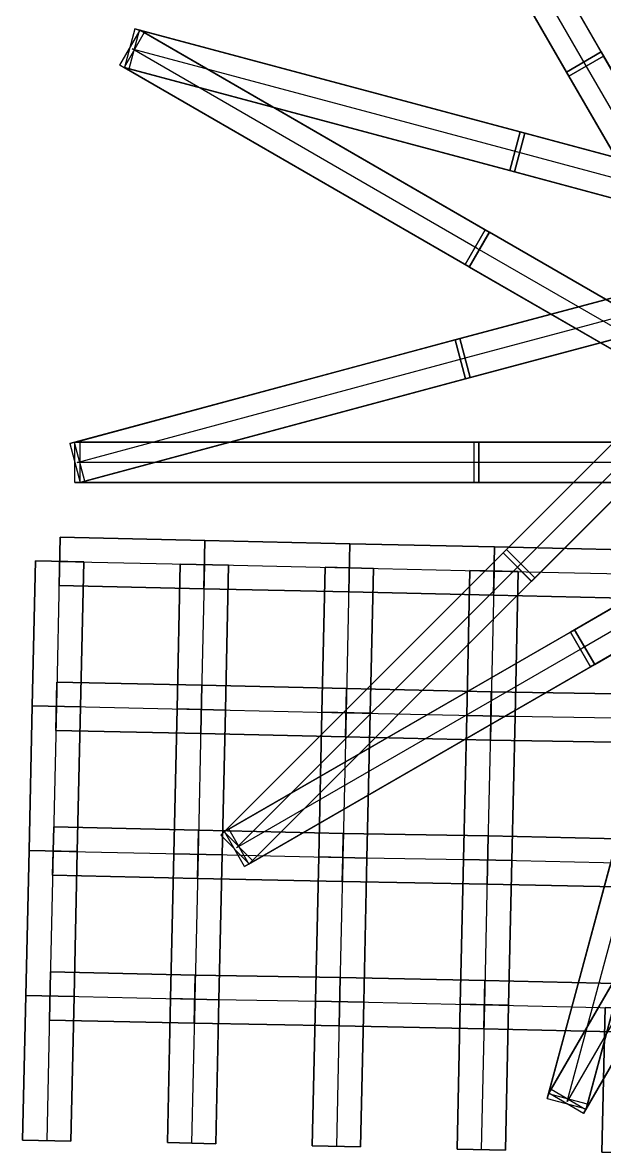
# Model space of a CAD drawing. Extents: x -300 to 609, y -118 to 2027.
# Drawn here: x 25.8 to 98.1, y 210.8 to 351.4 of the extents above; entities that cross this region are included whole.
import ezdxf

# ---------------------------------------------------------------- set-up
doc = ezdxf.new("R2010")
doc.units = 0

msp = doc.modelspace()

# ---------------------------------------------------------------- linework, layer by layer
at = {"layer": 'TUNNELS'}
for points in [[(97.7158, 347.7089, -63.0181), (93.3845, 345.2109, -63.0181), (68.5845, 388.2109, -69.0181), (72.9158, 390.7089, -69.0181)], [(98.0155, 347.1891, -67.9819), (97.7158, 347.7089, -63.0181), (72.9158, 390.7089, -69.0181), (73.2155, 390.1891, -73.9819)], [(93.6842, 344.6911, -67.9819), (98.0155, 347.1891, -67.9819), (73.2155, 390.1891, -73.9819), (68.8842, 387.6911, -73.9819)], [(93.3845, 345.2109, -63.0181), (93.6842, 344.6911, -67.9819), (68.8842, 387.6911, -73.9819), (68.5845, 388.2109, -69.0181)], [(83.2953, 325.6123, -110.7175), (80.7929, 321.2836, -110.7175), (37.8929, 346.0836, -116.6175), (40.3953, 350.4123, -116.6175)], [(38.4047, 345.7877, -121.5825), (37.8929, 346.0836, -116.6175), (40.3953, 350.4123, -116.6175), (40.9071, 350.1164, -121.5825)], [(81.3047, 320.9877, -115.6825), (83.8071, 325.3164, -115.6825), (40.9071, 350.1164, -121.5825), (38.4047, 345.7877, -121.5825)], [(39.7552, 350.5928, -121.5819), (38.4644, 345.7623, -121.5819), (86.3644, 332.9623, -127.5819), (87.6552, 337.7928, -127.5819)], [(39.7552, 350.5928, -121.5819), (38.4644, 345.7623, -121.5819), (39.0448, 345.6072, -116.6181), (40.3356, 350.4377, -116.6181)], [(39.0448, 345.6072, -116.6181), (40.3356, 350.4377, -116.6181), (88.2356, 337.6377, -122.6181), (86.9448, 332.8072, -122.6181)], [(40.3356, 350.4377, -116.6181), (39.7552, 350.5928, -121.5819), (87.6552, 337.7928, -127.5819), (88.2356, 337.6377, -122.6181)], [(83.8071, 325.3164, -115.6825), (83.2953, 325.6123, -110.7175), (40.3953, 350.4123, -116.6175), (40.9071, 350.1164, -121.5825)], [(93.6842, 344.6911, -67.9819), (98.0155, 347.1891, -67.9819), (97.7158, 347.7089, -63.0181), (93.3845, 345.2109, -63.0181)], [(122.614, 304.8104, -57.1175), (118.2896, 302.3004, -57.1175), (93.3896, 345.2004, -63.0175), (97.714, 347.7104, -63.0175)], [(93.686, 344.6896, -67.9825), (93.3896, 345.2004, -63.0175), (97.714, 347.7104, -63.0175), (98.0104, 347.1996, -67.9825)], [(118.586, 301.7896, -62.0825), (122.9104, 304.2996, -62.0825), (98.0104, 347.1996, -67.9825), (93.686, 344.6896, -67.9825)], [(122.9104, 304.2996, -62.0825), (122.614, 304.8104, -57.1175), (97.714, 347.7104, -63.0175), (98.0104, 347.1996, -67.9825)], [(80.7929, 321.2836, -110.7175), (81.3047, 320.9877, -115.6825), (38.4047, 345.7877, -121.5825), (37.8929, 346.0836, -116.6175)], [(38.4644, 345.7623, -121.5819), (39.0448, 345.6072, -116.6181), (86.9448, 332.8072, -122.6181), (86.3644, 332.9623, -127.5819)], [(118.2896, 302.3004, -57.1175), (118.586, 301.7896, -62.0825), (93.686, 344.6896, -67.9825), (93.3896, 345.2004, -63.0175)], [(87.6595, 337.7921, -127.582), (86.3618, 332.9634, -127.582), (134.3618, 320.0634, -133.582), (135.6595, 324.8921, -133.582)], [(87.6595, 337.7921, -127.582), (86.3618, 332.9634, -127.582), (86.9405, 332.8079, -122.618), (88.2382, 337.6366, -122.618)], [(87.6552, 337.7928, -127.5819), (88.2356, 337.6377, -122.6181), (86.9448, 332.8072, -122.6181), (86.3644, 332.9623, -127.5819)], [(86.9405, 332.8079, -122.618), (88.2382, 337.6366, -122.618), (136.2382, 324.7366, -128.618), (134.9405, 319.9079, -128.618)], [(88.2382, 337.6366, -122.618), (87.6595, 337.7921, -127.582), (135.6595, 324.8921, -133.582), (136.2382, 324.7366, -128.618)], [(86.3618, 332.9634, -127.582), (86.9405, 332.8079, -122.618), (134.9405, 319.9079, -128.618), (134.3618, 320.0634, -133.582)], [(80.1407, 312.0916, -170.3174), (79.571, 311.9396, -175.2826), (127.571, 324.7396, -181.1826), (128.1407, 324.8916, -176.2174)], [(79.571, 311.9396, -175.2826), (80.8593, 307.1084, -175.2826), (128.8593, 319.9084, -181.1826), (127.571, 324.7396, -181.1826)], [(81.429, 307.2604, -170.3174), (80.1407, 312.0916, -170.3174), (128.1407, 324.8916, -176.2174), (129.429, 320.0604, -176.2174)], [(126.2891, 300.8155, -104.7181), (123.7911, 296.4842, -104.7181), (80.7911, 321.2842, -110.7181), (83.2891, 325.6155, -110.7181)], [(81.3109, 320.9845, -115.6819), (80.7911, 321.2842, -110.7181), (83.2891, 325.6155, -110.7181), (83.8089, 325.3158, -115.6819)], [(81.3047, 320.9877, -115.6825), (83.8071, 325.3164, -115.6825), (83.2953, 325.6123, -110.7175), (80.7929, 321.2836, -110.7175)], [(124.3109, 296.1845, -109.6819), (126.8089, 300.5158, -109.6819), (83.8089, 325.3158, -115.6819), (81.3109, 320.9845, -115.6819)], [(126.8089, 300.5158, -109.6819), (126.2891, 300.8155, -104.7181), (83.2891, 325.6155, -110.7181), (83.8089, 325.3158, -115.6819)], [(123.7911, 296.4842, -104.7181), (124.3109, 296.1845, -109.6819), (81.3109, 320.9845, -115.6819), (80.7911, 321.2842, -110.7181)], [(85.9444, 285.8799, -217.9181), (85.5201, 285.4556, -222.8819), (120.6201, 320.5556, -228.8819), (121.0444, 320.9799, -223.9181)], [(85.5201, 285.4556, -222.8819), (89.0556, 281.9201, -222.8819), (124.1556, 317.0201, -228.8819), (120.6201, 320.5556, -228.8819)], [(89.4799, 282.3444, -217.9181), (85.9444, 285.8799, -217.9181), (121.0444, 320.9799, -223.9181), (124.5799, 317.4444, -223.9181)], [(80.8593, 307.1084, -175.2826), (81.429, 307.2604, -170.3174), (129.429, 320.0604, -176.2174), (128.8593, 319.9084, -181.1826)], [(89.0556, 281.9201, -222.8819), (89.4799, 282.3444, -217.9181), (124.5799, 317.4444, -223.9181), (124.1556, 317.0201, -228.8819)], [(32.2397, 299.1921, -164.3181), (31.66, 299.0359, -169.2819), (79.56, 311.9359, -175.2819), (80.1397, 312.0921, -170.3181)], [(33.54, 294.3641, -164.3181), (32.2397, 299.1921, -164.3181), (80.1397, 312.0921, -170.3181), (81.44, 307.2641, -170.3181)], [(79.56, 311.9359, -175.2819), (80.1397, 312.0921, -170.3181), (81.44, 307.2641, -170.3181), (80.8603, 307.1079, -175.2819)], [(79.571, 311.9396, -175.2826), (80.8593, 307.1084, -175.2826), (81.429, 307.2604, -170.3174), (80.1407, 312.0916, -170.3174)], [(31.66, 299.0359, -169.2819), (32.9603, 294.2079, -169.2819), (80.8603, 307.1079, -175.2819), (79.56, 311.9359, -175.2819)], [(32.9603, 294.2079, -169.2819), (33.54, 294.3641, -164.3181), (81.44, 307.2641, -170.3181), (80.8603, 307.1079, -175.2819)], [(137.4066, 300.8136, -204.982), (136.8879, 300.5133, -200.018), (93.8879, 275.6133, -206.018), (94.4066, 275.9136, -210.982)], [(139.9121, 296.4867, -204.982), (137.4066, 300.8136, -204.982), (94.4066, 275.9136, -210.982), (96.9121, 271.5867, -210.982)], [(136.8879, 300.5133, -200.018), (139.3934, 296.1864, -200.018), (96.3934, 271.2864, -206.018), (93.8879, 275.6133, -206.018)], [(31.66, 299.0359, -169.2819), (32.9603, 294.2079, -169.2819), (33.54, 294.3641, -164.3181), (32.2397, 299.1921, -164.3181)], [(82.5002, 299.2, -163.2819), (81.8998, 299.2, -158.3181), (32.2998, 299.2, -164.3181), (32.9002, 299.2, -169.2819)], [(81.8998, 299.2, -158.3181), (81.8998, 294.2, -158.3181), (32.2998, 294.2, -164.3181), (32.2998, 299.2, -164.3181)], [(32.9002, 294.2, -169.2819), (32.2998, 294.2, -164.3181), (32.2998, 299.2, -164.3181), (32.9002, 299.2, -169.2819)], [(82.5002, 294.2, -163.2819), (82.5002, 299.2, -163.2819), (32.9002, 299.2, -169.2819), (32.9002, 294.2, -169.2819)], [(82.5002, 294.2, -163.2819), (82.5002, 299.2, -163.2819), (81.8998, 299.2, -158.3181), (81.8998, 294.2, -158.3181)], [(132.1947, 299.2, -157.3826), (131.6053, 299.2, -152.4174), (81.9053, 299.2, -158.3174), (82.4947, 299.2, -163.2826)], [(131.6053, 299.2, -152.4174), (131.6053, 294.2, -152.4174), (81.9053, 294.2, -158.3174), (81.9053, 299.2, -158.3174)], [(82.4947, 294.2, -163.2826), (81.9053, 294.2, -158.3174), (81.9053, 299.2, -158.3174), (82.4947, 299.2, -163.2826)], [(132.1947, 294.2, -157.3826), (132.1947, 299.2, -157.3826), (82.4947, 299.2, -163.2826), (82.4947, 294.2, -163.2826)], [(139.3934, 296.1864, -200.018), (139.9121, 296.4867, -204.982), (96.9121, 271.5867, -210.982), (96.3934, 271.2864, -206.018)], [(81.8998, 294.2, -158.3181), (82.5002, 294.2, -163.2819), (32.9002, 294.2, -169.2819), (32.2998, 294.2, -164.3181)], [(131.6053, 294.2, -152.4174), (132.1947, 294.2, -157.3826), (82.4947, 294.2, -163.2826), (81.9053, 294.2, -158.3174)], [(30.4667, 287.3993, -1.5), (30.3333, 281.4007, -1.5), (48.3333, 281.0007, -1.5), (48.4667, 286.9993, -1.5)], [(30.3333, 281.4007, 1.5), (30.4667, 287.3993, 1.5), (48.4667, 286.9993, 1.5), (48.3333, 281.0007, 1.5)], [(30.4667, 287.3993, -1.5), (30.3333, 281.4007, -1.5), (30.3333, 281.4007, 1.5), (30.4667, 287.3993, 1.5)], [(30.4667, 287.3993, 1.5), (30.4667, 287.3993, -1.5), (48.4667, 286.9993, -1.5), (48.4667, 286.9993, 1.5)], [(48.4667, 286.9993, -1.5), (48.4667, 286.9993, 1.5), (48.3333, 281.0007, 1.5), (48.3333, 281.0007, -1.5)], [(48.4667, 286.9993, -1.5), (48.3333, 281.0007, -1.5), (66.3333, 280.6007, -1.5), (66.4667, 286.5993, -1.5)], [(48.3333, 281.0007, 1.5), (48.4667, 286.9993, 1.5), (66.4667, 286.5993, 1.5), (66.3333, 280.6007, 1.5)], [(48.4667, 286.9993, -1.5), (48.3333, 281.0007, -1.5), (48.3333, 281.0007, 1.5), (48.4667, 286.9993, 1.5)], [(48.4667, 286.9993, 1.5), (48.4667, 286.9993, -1.5), (66.4667, 286.5993, -1.5), (66.4667, 286.5993, 1.5)], [(50.8409, 250.7764, -212.0175), (50.4236, 250.3591, -216.9825), (85.5236, 285.4591, -222.8825), (85.9409, 285.8764, -217.9175)], [(50.4236, 250.3591, -216.9825), (53.9591, 246.8236, -216.9825), (89.0591, 281.9236, -222.8825), (85.5236, 285.4591, -222.8825)], [(54.3764, 247.2409, -212.0175), (50.8409, 250.7764, -212.0175), (85.9409, 285.8764, -217.9175), (89.4764, 282.3409, -217.9175)], [(66.4667, 286.5993, -1.5), (66.4667, 286.5993, 1.5), (66.3333, 280.6007, 1.5), (66.3333, 280.6007, -1.5)], [(66.4667, 286.5993, -1.5), (66.3333, 280.6007, -1.5), (84.3333, 280.2007, -1.5), (84.4667, 286.1993, -1.5)], [(66.3333, 280.6007, 1.5), (66.4667, 286.5993, 1.5), (84.4667, 286.1993, 1.5), (84.3333, 280.2007, 1.5)], [(66.4667, 286.5993, -1.5), (66.3333, 280.6007, -1.5), (66.3333, 280.6007, 1.5), (66.4667, 286.5993, 1.5)], [(66.4667, 286.5993, 1.5), (66.4667, 286.5993, -1.5), (84.4667, 286.1993, -1.5), (84.4667, 286.1993, 1.5)], [(84.4667, 286.1993, -1.5), (84.4667, 286.1993, 1.5), (84.3333, 280.2007, 1.5), (84.3333, 280.2007, -1.5)], [(84.4667, 286.1993, -1.5), (84.3333, 280.2007, -1.5), (102.3333, 279.8007, -1.5), (102.4667, 285.7993, -1.5)], [(84.3333, 280.2007, 1.5), (84.4667, 286.1993, 1.5), (102.4667, 285.7993, 1.5), (102.3333, 279.8007, 1.5)], [(84.4667, 286.1993, -1.5), (84.3333, 280.2007, -1.5), (84.3333, 280.2007, 1.5), (84.4667, 286.1993, 1.5)], [(84.4667, 286.1993, 1.5), (84.4667, 286.1993, -1.5), (102.4667, 285.7993, -1.5), (102.4667, 285.7993, 1.5)], [(85.5201, 285.4556, -222.8819), (89.0556, 281.9201, -222.8819), (89.4799, 282.3444, -217.9181), (85.9444, 285.8799, -217.9181)], [(85.5236, 285.4591, -222.8825), (85.9409, 285.8764, -217.9175), (89.4764, 282.3409, -217.9175), (89.0591, 281.9236, -222.8825)], [(33.3993, 284.3333, -1.5), (27.4007, 284.4667, -1.5), (27.0007, 266.4667, -1.5), (32.9993, 266.3333, -1.5)], [(27.4007, 284.4667, -1.5), (27.4007, 284.4667, 1.5), (27.0007, 266.4667, 1.5), (27.0007, 266.4667, -1.5)], [(27.4007, 284.4667, 1.5), (33.3993, 284.3333, 1.5), (32.9993, 266.3333, 1.5), (27.0007, 266.4667, 1.5)], [(33.3993, 284.3333, -1.5), (27.4007, 284.4667, -1.5), (27.4007, 284.4667, 1.5), (33.3993, 284.3333, 1.5)], [(33.3993, 284.3333, 1.5), (33.3993, 284.3333, -1.5), (32.9993, 266.3333, -1.5), (32.9993, 266.3333, 1.5)], [(51.3993, 283.9333, -1.5), (45.4007, 284.0667, -1.5), (45.0007, 266.0667, -1.5), (50.9993, 265.9333, -1.5)], [(45.4007, 284.0667, -1.5), (45.4007, 284.0667, 1.5), (45.0007, 266.0667, 1.5), (45.0007, 266.0667, -1.5)], [(45.4007, 284.0667, 1.5), (51.3993, 283.9333, 1.5), (50.9993, 265.9333, 1.5), (45.0007, 266.0667, 1.5)], [(51.3993, 283.9333, -1.5), (45.4007, 284.0667, -1.5), (45.4007, 284.0667, 1.5), (51.3993, 283.9333, 1.5)], [(51.3993, 283.9333, 1.5), (51.3993, 283.9333, -1.5), (50.9993, 265.9333, -1.5), (50.9993, 265.9333, 1.5)], [(69.3993, 283.5333, -1.5), (63.4007, 283.6667, -1.5), (63.0007, 265.6667, -1.5), (68.9993, 265.5333, -1.5)], [(63.4007, 283.6667, -1.5), (63.4007, 283.6667, 1.5), (63.0007, 265.6667, 1.5), (63.0007, 265.6667, -1.5)], [(63.4007, 283.6667, 1.5), (69.3993, 283.5333, 1.5), (68.9993, 265.5333, 1.5), (63.0007, 265.6667, 1.5)], [(69.3993, 283.5333, -1.5), (63.4007, 283.6667, -1.5), (63.4007, 283.6667, 1.5), (69.3993, 283.5333, 1.5)], [(69.3993, 283.5333, 1.5), (69.3993, 283.5333, -1.5), (68.9993, 265.5333, -1.5), (68.9993, 265.5333, 1.5)], [(87.3993, 283.1333, -1.5), (81.4007, 283.2667, -1.5), (81.0007, 265.2667, -1.5), (86.9993, 265.1333, -1.5)], [(81.4007, 283.2667, -1.5), (81.4007, 283.2667, 1.5), (81.0007, 265.2667, 1.5), (81.0007, 265.2667, -1.5)], [(81.4007, 283.2667, 1.5), (87.3993, 283.1333, 1.5), (86.9993, 265.1333, 1.5), (81.0007, 265.2667, 1.5)], [(87.3993, 283.1333, -1.5), (81.4007, 283.2667, -1.5), (81.4007, 283.2667, 1.5), (87.3993, 283.1333, 1.5)], [(87.3993, 283.1333, 1.5), (87.3993, 283.1333, -1.5), (86.9993, 265.1333, -1.5), (86.9993, 265.1333, 1.5)], [(30.3333, 281.4007, -1.5), (30.3333, 281.4007, 1.5), (48.3333, 281.0007, 1.5), (48.3333, 281.0007, -1.5)], [(53.9591, 246.8236, -216.9825), (54.3764, 247.2409, -212.0175), (89.4764, 282.3409, -217.9175), (89.0591, 281.9236, -222.8825)], [(48.3333, 281.0007, -1.5), (48.3333, 281.0007, 1.5), (66.3333, 280.6007, 1.5), (66.3333, 280.6007, -1.5)], [(66.3333, 280.6007, -1.5), (66.3333, 280.6007, 1.5), (84.3333, 280.2007, 1.5), (84.3333, 280.2007, -1.5)], [(84.3333, 280.2007, -1.5), (84.3333, 280.2007, 1.5), (102.3333, 279.8007, 1.5), (102.3333, 279.8007, -1.5)], [(94.4109, 275.9155, -210.9819), (93.8911, 275.6158, -206.0181), (50.8911, 250.8158, -212.0181), (51.4109, 251.1155, -216.9819)], [(93.8911, 275.6158, -206.0181), (96.3891, 271.2845, -206.0181), (53.3891, 246.4845, -212.0181), (50.8911, 250.8158, -212.0181)], [(96.9089, 271.5842, -210.9819), (94.4109, 275.9155, -210.9819), (51.4109, 251.1155, -216.9819), (53.9089, 246.7842, -216.9819)], [(96.9121, 271.5867, -210.982), (96.3934, 271.2864, -206.018), (93.8879, 275.6133, -206.018), (94.4066, 275.9136, -210.982)], [(96.9089, 271.5842, -210.9819), (94.4109, 275.9155, -210.9819), (93.8911, 275.6158, -206.0181), (96.3891, 271.2845, -206.0181)], [(96.3891, 271.2845, -206.0181), (96.9089, 271.5842, -210.9819), (53.9089, 246.7842, -216.9819), (53.3891, 246.4845, -212.0181)], [(30.0667, 269.3993, -1.5), (29.9333, 263.4007, -1.5), (47.9333, 263.0007, -1.5), (48.0667, 268.9993, -1.5)], [(29.9333, 263.4007, 1.5), (30.0667, 269.3993, 1.5), (48.0667, 268.9993, 1.5), (47.9333, 263.0007, 1.5)], [(30.0667, 269.3993, -1.5), (29.9333, 263.4007, -1.5), (29.9333, 263.4007, 1.5), (30.0667, 269.3993, 1.5)], [(30.0667, 269.3993, 1.5), (30.0667, 269.3993, -1.5), (48.0667, 268.9993, -1.5), (48.0667, 268.9993, 1.5)], [(48.0667, 268.9993, -1.5), (48.0667, 268.9993, 1.5), (47.9333, 263.0007, 1.5), (47.9333, 263.0007, -1.5)], [(48.0667, 268.9993, -1.5), (47.9333, 263.0007, -1.5), (65.9333, 262.6007, -1.5), (66.0667, 268.5993, -1.5)], [(47.9333, 263.0007, 1.5), (48.0667, 268.9993, 1.5), (66.0667, 268.5993, 1.5), (65.9333, 262.6007, 1.5)], [(48.0667, 268.9993, -1.5), (47.9333, 263.0007, -1.5), (47.9333, 263.0007, 1.5), (48.0667, 268.9993, 1.5)], [(48.0667, 268.9993, 1.5), (48.0667, 268.9993, -1.5), (66.0667, 268.5993, -1.5), (66.0667, 268.5993, 1.5)], [(66.0667, 268.5993, -1.5), (66.0667, 268.5993, 1.5), (65.9333, 262.6007, 1.5), (65.9333, 262.6007, -1.5)], [(66.0667, 268.5993, -1.5), (65.9333, 262.6007, -1.5), (83.9333, 262.2007, -1.5), (84.0667, 268.1993, -1.5)], [(65.9333, 262.6007, 1.5), (66.0667, 268.5993, 1.5), (84.0667, 268.1993, 1.5), (83.9333, 262.2007, 1.5)], [(66.0667, 268.5993, -1.5), (65.9333, 262.6007, -1.5), (65.9333, 262.6007, 1.5), (66.0667, 268.5993, 1.5)], [(66.0667, 268.5993, 1.5), (66.0667, 268.5993, -1.5), (84.0667, 268.1993, -1.5), (84.0667, 268.1993, 1.5)], [(84.0667, 268.1993, -1.5), (84.0667, 268.1993, 1.5), (83.9333, 262.2007, 1.5), (83.9333, 262.2007, -1.5)], [(84.05, 268.1996, -1.5), (83.95, 262.2004, -1.5), (101.95, 261.9004, -1.5), (102.05, 267.8996, -1.5)], [(83.95, 262.2004, 1.5), (84.05, 268.1996, 1.5), (102.05, 267.8996, 1.5), (101.95, 261.9004, 1.5)], [(84.05, 268.1996, -1.5), (83.95, 262.2004, -1.5), (83.95, 262.2004, 1.5), (84.05, 268.1996, 1.5)], [(84.05, 268.1996, 1.5), (84.05, 268.1996, -1.5), (102.05, 267.8996, -1.5), (102.05, 267.8996, 1.5)], [(32.9993, 266.3333, -1.5), (27.0007, 266.4667, -1.5), (26.6007, 248.4667, -1.5), (32.5993, 248.3333, -1.5)], [(27.0007, 266.4667, -1.5), (27.0007, 266.4667, 1.5), (26.6007, 248.4667, 1.5), (26.6007, 248.4667, -1.5)], [(27.0007, 266.4667, 1.5), (32.9993, 266.3333, 1.5), (32.5993, 248.3333, 1.5), (26.6007, 248.4667, 1.5)], [(32.9993, 266.3333, -1.5), (32.9993, 266.3333, 1.5), (27.0007, 266.4667, 1.5), (27.0007, 266.4667, -1.5)], [(32.9993, 266.3333, -1.5), (27.0007, 266.4667, -1.5), (27.0007, 266.4667, 1.5), (32.9993, 266.3333, 1.5)], [(32.9993, 266.3333, 1.5), (32.9993, 266.3333, -1.5), (32.5993, 248.3333, -1.5), (32.5993, 248.3333, 1.5)], [(50.9993, 265.9333, -1.5), (45.0007, 266.0667, -1.5), (44.6007, 248.0667, -1.5), (50.5993, 247.9333, -1.5)], [(45.0007, 266.0667, -1.5), (45.0007, 266.0667, 1.5), (44.6007, 248.0667, 1.5), (44.6007, 248.0667, -1.5)], [(45.0007, 266.0667, 1.5), (50.9993, 265.9333, 1.5), (50.5993, 247.9333, 1.5), (44.6007, 248.0667, 1.5)], [(50.9993, 265.9333, -1.5), (50.9993, 265.9333, 1.5), (45.0007, 266.0667, 1.5), (45.0007, 266.0667, -1.5)], [(50.9993, 265.9333, -1.5), (45.0007, 266.0667, -1.5), (45.0007, 266.0667, 1.5), (50.9993, 265.9333, 1.5)], [(50.9993, 265.9333, 1.5), (50.9993, 265.9333, -1.5), (50.5993, 247.9333, -1.5), (50.5993, 247.9333, 1.5)], [(68.9993, 265.5333, -1.5), (63.0007, 265.6667, -1.5), (62.6007, 247.6667, -1.5), (68.5993, 247.5333, -1.5)], [(63.0007, 265.6667, -1.5), (63.0007, 265.6667, 1.5), (62.6007, 247.6667, 1.5), (62.6007, 247.6667, -1.5)], [(63.0007, 265.6667, 1.5), (68.9993, 265.5333, 1.5), (68.5993, 247.5333, 1.5), (62.6007, 247.6667, 1.5)], [(68.9993, 265.5333, -1.5), (68.9993, 265.5333, 1.5), (63.0007, 265.6667, 1.5), (63.0007, 265.6667, -1.5)], [(68.9993, 265.5333, -1.5), (63.0007, 265.6667, -1.5), (63.0007, 265.6667, 1.5), (68.9993, 265.5333, 1.5)], [(91.1641, 218.24, -259.6181), (91.0079, 217.6603, -264.5819), (103.9079, 265.5603, -270.5819), (104.0641, 266.14, -265.6181)], [(95.9921, 216.9397, -259.6181), (91.1641, 218.24, -259.6181), (104.0641, 266.14, -265.6181), (108.8921, 264.8397, -265.6181)], [(68.9993, 265.5333, 1.5), (68.9993, 265.5333, -1.5), (68.5993, 247.5333, -1.5), (68.5993, 247.5333, 1.5)], [(86.9993, 265.133, -1.5), (81.0007, 265.267, -1.5), (80.6007, 247.367, -1.5), (86.5993, 247.233, -1.5)], [(81.0007, 265.267, -1.5), (81.0007, 265.267, 1.5), (80.6007, 247.367, 1.5), (80.6007, 247.367, -1.5)], [(81.0007, 265.267, 1.5), (86.9993, 265.133, 1.5), (86.5993, 247.233, 1.5), (80.6007, 247.367, 1.5)], [(86.9993, 265.133, -1.5), (81.0007, 265.267, -1.5), (81.0007, 265.267, 1.5), (86.9993, 265.133, 1.5)], [(86.9993, 265.1333, -1.5), (86.9993, 265.1333, 1.5), (81.0007, 265.2667, 1.5), (81.0007, 265.2667, -1.5)], [(86.9993, 265.133, 1.5), (86.9993, 265.133, -1.5), (86.5993, 247.233, -1.5), (86.5993, 247.233, 1.5)], [(91.0079, 217.6603, -264.5819), (95.8359, 216.36, -264.5819), (108.7359, 264.26, -270.5819), (103.9079, 265.5603, -270.5819)], [(95.8359, 216.36, -264.5819), (95.9921, 216.9397, -259.6181), (108.8921, 264.8397, -265.6181), (108.7359, 264.26, -270.5819)], [(29.9333, 263.4007, -1.5), (29.9333, 263.4007, 1.5), (47.9333, 263.0007, 1.5), (47.9333, 263.0007, -1.5)], [(47.9333, 263.0007, -1.5), (47.9333, 263.0007, 1.5), (65.9333, 262.6007, 1.5), (65.9333, 262.6007, -1.5)], [(65.9333, 262.6007, -1.5), (65.9333, 262.6007, 1.5), (83.9333, 262.2007, 1.5), (83.9333, 262.2007, -1.5)], [(83.95, 262.2004, -1.5), (83.95, 262.2004, 1.5), (101.95, 261.9004, 1.5), (101.95, 261.9004, -1.5)], [(116.3843, 261.8079, -258.6826), (116.0888, 261.2977, -253.7174), (91.1888, 218.2977, -259.6174), (91.4843, 218.8079, -264.5826)], [(120.7112, 259.3023, -258.6826), (116.3843, 261.8079, -258.6826), (91.4843, 218.8079, -264.5826), (95.8112, 216.3023, -264.5826)], [(116.0888, 261.2977, -253.7174), (120.4157, 258.7921, -253.7174), (95.5157, 215.7921, -259.6174), (91.1888, 218.2977, -259.6174)], [(120.4157, 258.7921, -253.7174), (120.7112, 259.3023, -258.6826), (95.8112, 216.3023, -264.5826), (95.5157, 215.7921, -259.6174)], [(29.6667, 251.3993, -1.5), (29.5333, 245.4007, -1.5), (47.5333, 245.0007, -1.5), (47.6667, 250.9993, -1.5)], [(29.5333, 245.4007, 1.5), (29.6667, 251.3993, 1.5), (47.6667, 250.9993, 1.5), (47.5333, 245.0007, 1.5)], [(29.6667, 251.3993, -1.5), (29.5333, 245.4007, -1.5), (29.5333, 245.4007, 1.5), (29.6667, 251.3993, 1.5)], [(29.6667, 251.3993, 1.5), (29.6667, 251.3993, -1.5), (47.6667, 250.9993, -1.5), (47.6667, 250.9993, 1.5)], [(47.6667, 250.9993, -1.5), (47.6667, 250.9993, 1.5), (47.5333, 245.0007, 1.5), (47.5333, 245.0007, -1.5)], [(47.6667, 250.9993, -1.5), (47.5333, 245.0007, -1.5), (65.5333, 244.6007, -1.5), (65.6667, 250.5993, -1.5)], [(47.5333, 245.0007, 1.5), (47.6667, 250.9993, 1.5), (65.6667, 250.5993, 1.5), (65.5333, 244.6007, 1.5)], [(47.6667, 250.9993, -1.5), (47.5333, 245.0007, -1.5), (47.5333, 245.0007, 1.5), (47.6667, 250.9993, 1.5)], [(47.6667, 250.9993, 1.5), (47.6667, 250.9993, -1.5), (65.6667, 250.5993, -1.5), (65.6667, 250.5993, 1.5)], [(50.4236, 250.3591, -216.9825), (53.9591, 246.8236, -216.9825), (54.3764, 247.2409, -212.0175), (50.8409, 250.7764, -212.0175)], [(53.9089, 246.7842, -216.9819), (53.3891, 246.4845, -212.0181), (50.8911, 250.8158, -212.0181), (51.4109, 251.1155, -216.9819)], [(65.6667, 250.5993, -1.5), (65.6667, 250.5993, 1.5), (65.5333, 244.6007, 1.5), (65.5333, 244.6007, -1.5)], [(65.65, 250.5996, -1.5), (65.55, 244.6004, -1.5), (83.55, 244.3004, -1.5), (83.65, 250.2996, -1.5)], [(65.55, 244.6004, 1.5), (65.65, 250.5996, 1.5), (83.65, 250.2996, 1.5), (83.55, 244.3004, 1.5)], [(65.65, 250.5996, -1.5), (65.55, 244.6004, -1.5), (65.55, 244.6004, 1.5), (65.65, 250.5996, 1.5)], [(65.65, 250.5996, 1.5), (65.65, 250.5996, -1.5), (83.65, 250.2996, -1.5), (83.65, 250.2996, 1.5)], [(83.6667, 250.2993, -1.5), (83.5333, 244.3007, -1.5), (101.5333, 243.9007, -1.5), (101.6667, 249.8993, -1.5)], [(83.5333, 244.3007, 1.5), (83.6667, 250.2993, 1.5), (101.6667, 249.8993, 1.5), (101.5333, 243.9007, 1.5)], [(83.6667, 250.2993, -1.5), (83.5333, 244.3007, -1.5), (83.5333, 244.3007, 1.5), (83.6667, 250.2993, 1.5)], [(83.65, 250.2996, -1.5), (83.65, 250.2996, 1.5), (83.55, 244.3004, 1.5), (83.55, 244.3004, -1.5)], [(83.6667, 250.2993, 1.5), (83.6667, 250.2993, -1.5), (101.6667, 249.8993, -1.5), (101.6667, 249.8993, 1.5)], [(32.5993, 248.3333, -1.5), (26.6007, 248.4667, -1.5), (26.2007, 230.4667, -1.5), (32.1993, 230.3333, -1.5)], [(26.6007, 248.4667, -1.5), (26.6007, 248.4667, 1.5), (26.2007, 230.4667, 1.5), (26.2007, 230.4667, -1.5)], [(26.6007, 248.4667, 1.5), (32.5993, 248.3333, 1.5), (32.1993, 230.3333, 1.5), (26.2007, 230.4667, 1.5)], [(32.5993, 248.3333, -1.5), (32.5993, 248.3333, 1.5), (26.6007, 248.4667, 1.5), (26.6007, 248.4667, -1.5)], [(32.5993, 248.3333, -1.5), (26.6007, 248.4667, -1.5), (26.6007, 248.4667, 1.5), (32.5993, 248.3333, 1.5)], [(32.5993, 248.3333, 1.5), (32.5993, 248.3333, -1.5), (32.1993, 230.3333, -1.5), (32.1993, 230.3333, 1.5)], [(50.5993, 247.9333, -1.5), (44.6007, 248.0667, -1.5), (44.2007, 230.0667, -1.5), (50.1993, 229.9333, -1.5)], [(44.6007, 248.0667, -1.5), (44.6007, 248.0667, 1.5), (44.2007, 230.0667, 1.5), (44.2007, 230.0667, -1.5)], [(44.6007, 248.0667, 1.5), (50.5993, 247.9333, 1.5), (50.1993, 229.9333, 1.5), (44.2007, 230.0667, 1.5)], [(50.5993, 247.9333, -1.5), (50.5993, 247.9333, 1.5), (44.6007, 248.0667, 1.5), (44.6007, 248.0667, -1.5)], [(50.5993, 247.9333, -1.5), (44.6007, 248.0667, -1.5), (44.6007, 248.0667, 1.5), (50.5993, 247.9333, 1.5)], [(50.5993, 247.9333, 1.5), (50.5993, 247.9333, -1.5), (50.1993, 229.9333, -1.5), (50.1993, 229.9333, 1.5)], [(68.5993, 247.533, -1.5), (62.6007, 247.667, -1.5), (62.2007, 229.767, -1.5), (68.1993, 229.633, -1.5)], [(62.6007, 247.667, -1.5), (62.6007, 247.667, 1.5), (62.2007, 229.767, 1.5), (62.2007, 229.767, -1.5)], [(62.6007, 247.667, 1.5), (68.5993, 247.533, 1.5), (68.1993, 229.633, 1.5), (62.2007, 229.767, 1.5)], [(68.5993, 247.533, -1.5), (62.6007, 247.667, -1.5), (62.6007, 247.667, 1.5), (68.5993, 247.533, 1.5)], [(68.5993, 247.5333, -1.5), (68.5993, 247.5333, 1.5), (62.6007, 247.6667, 1.5), (62.6007, 247.6667, -1.5)], [(68.5993, 247.533, 1.5), (68.5993, 247.533, -1.5), (68.1993, 229.633, -1.5), (68.1993, 229.633, 1.5)], [(86.5993, 247.2333, -1.5), (80.6007, 247.3667, -1.5), (80.2007, 229.3667, -1.5), (86.1993, 229.2333, -1.5)], [(80.6007, 247.3667, -1.5), (80.6007, 247.3667, 1.5), (80.2007, 229.3667, 1.5), (80.2007, 229.3667, -1.5)], [(80.6007, 247.3667, 1.5), (86.5993, 247.2333, 1.5), (86.1993, 229.2333, 1.5), (80.2007, 229.3667, 1.5)], [(86.5993, 247.233, -1.5), (86.5993, 247.233, 1.5), (80.6007, 247.367, 1.5), (80.6007, 247.367, -1.5)], [(86.5993, 247.2333, -1.5), (80.6007, 247.3667, -1.5), (80.6007, 247.3667, 1.5), (86.5993, 247.2333, 1.5)], [(86.5993, 247.2333, 1.5), (86.5993, 247.2333, -1.5), (86.1993, 229.2333, -1.5), (86.1993, 229.2333, 1.5)], [(29.5333, 245.4007, -1.5), (29.5333, 245.4007, 1.5), (47.5333, 245.0007, 1.5), (47.5333, 245.0007, -1.5)], [(47.5333, 245.0007, -1.5), (47.5333, 245.0007, 1.5), (65.5333, 244.6007, 1.5), (65.5333, 244.6007, -1.5)], [(65.55, 244.6004, -1.5), (65.55, 244.6004, 1.5), (83.55, 244.3004, 1.5), (83.55, 244.3004, -1.5)], [(83.5333, 244.3007, -1.5), (83.5333, 244.3007, 1.5), (101.5333, 243.9007, 1.5), (101.5333, 243.9007, -1.5)], [(29.2667, 233.3993, -1.5), (29.1333, 227.4007, -1.5), (47.1333, 227.0007, -1.5), (47.2667, 232.9993, -1.5)], [(29.1333, 227.4007, 1.5), (29.2667, 233.3993, 1.5), (47.2667, 232.9993, 1.5), (47.1333, 227.0007, 1.5)], [(29.2667, 233.3993, -1.5), (29.1333, 227.4007, -1.5), (29.1333, 227.4007, 1.5), (29.2667, 233.3993, 1.5)], [(29.2667, 233.3993, 1.5), (29.2667, 233.3993, -1.5), (47.2667, 232.9993, -1.5), (47.2667, 232.9993, 1.5)], [(47.2667, 232.9993, -1.5), (47.2667, 232.9993, 1.5), (47.1333, 227.0007, 1.5), (47.1333, 227.0007, -1.5)], [(47.25, 232.9996, -1.5), (47.15, 227.0004, -1.5), (65.15, 226.7004, -1.5), (65.25, 232.6996, -1.5)], [(47.15, 227.0004, 1.5), (47.25, 232.9996, 1.5), (65.25, 232.6996, 1.5), (65.15, 226.7004, 1.5)], [(47.25, 232.9996, -1.5), (47.15, 227.0004, -1.5), (47.15, 227.0004, 1.5), (47.25, 232.9996, 1.5)], [(47.25, 232.9996, 1.5), (47.25, 232.9996, -1.5), (65.25, 232.6996, -1.5), (65.25, 232.6996, 1.5)], [(65.2667, 232.6993, -1.5), (65.1333, 226.7007, -1.5), (83.1333, 226.3007, -1.5), (83.2667, 232.2993, -1.5)], [(65.1333, 226.7007, 1.5), (65.2667, 232.6993, 1.5), (83.2667, 232.2993, 1.5), (83.1333, 226.3007, 1.5)], [(65.2667, 232.6993, -1.5), (65.1333, 226.7007, -1.5), (65.1333, 226.7007, 1.5), (65.2667, 232.6993, 1.5)], [(65.25, 232.6996, -1.5), (65.25, 232.6996, 1.5), (65.15, 226.7004, 1.5), (65.15, 226.7004, -1.5)], [(65.2667, 232.6993, 1.5), (65.2667, 232.6993, -1.5), (83.2667, 232.2993, -1.5), (83.2667, 232.2993, 1.5)], [(83.2667, 232.2993, -1.5), (83.2667, 232.2993, 1.5), (83.1333, 226.3007, 1.5), (83.1333, 226.3007, -1.5)], [(83.2667, 232.2993, -1.5), (83.1333, 226.3007, -1.5), (101.1333, 225.9007, -1.5), (101.2667, 231.8993, -1.5)], [(83.1333, 226.3007, 1.5), (83.2667, 232.2993, 1.5), (101.2667, 231.8993, 1.5), (101.1333, 225.9007, 1.5)], [(83.2667, 232.2993, -1.5), (83.1333, 226.3007, -1.5), (83.1333, 226.3007, 1.5), (83.2667, 232.2993, 1.5)], [(83.2667, 232.2993, 1.5), (83.2667, 232.2993, -1.5), (101.2667, 231.8993, -1.5), (101.2667, 231.8993, 1.5)], [(32.1993, 230.3333, -1.5), (26.2007, 230.4667, -1.5), (25.8007, 212.4667, -1.5), (31.7993, 212.3333, -1.5)], [(26.2007, 230.4667, -1.5), (26.2007, 230.4667, 1.5), (25.8007, 212.4667, 1.5), (25.8007, 212.4667, -1.5)], [(26.2007, 230.4667, 1.5), (32.1993, 230.3333, 1.5), (31.7993, 212.3333, 1.5), (25.8007, 212.4667, 1.5)], [(32.1993, 230.3333, -1.5), (32.1993, 230.3333, 1.5), (26.2007, 230.4667, 1.5), (26.2007, 230.4667, -1.5)], [(32.1993, 230.3333, -1.5), (26.2007, 230.4667, -1.5), (26.2007, 230.4667, 1.5), (32.1993, 230.3333, 1.5)], [(32.1993, 230.3333, 1.5), (32.1993, 230.3333, -1.5), (31.7993, 212.3333, -1.5), (31.7993, 212.3333, 1.5)], [(50.1993, 229.933, -1.5), (44.2007, 230.067, -1.5), (43.8007, 212.167, -1.5), (49.7993, 212.033, -1.5)], [(44.2007, 230.067, -1.5), (44.2007, 230.067, 1.5), (43.8007, 212.167, 1.5), (43.8007, 212.167, -1.5)], [(44.2007, 230.067, 1.5), (50.1993, 229.933, 1.5), (49.7993, 212.033, 1.5), (43.8007, 212.167, 1.5)], [(50.1993, 229.933, -1.5), (44.2007, 230.067, -1.5), (44.2007, 230.067, 1.5), (50.1993, 229.933, 1.5)], [(50.1993, 229.9333, -1.5), (50.1993, 229.9333, 1.5), (44.2007, 230.0667, 1.5), (44.2007, 230.0667, -1.5)], [(50.1993, 229.933, 1.5), (50.1993, 229.933, -1.5), (49.7993, 212.033, -1.5), (49.7993, 212.033, 1.5)], [(68.1993, 229.6333, -1.5), (62.2007, 229.7667, -1.5), (61.8007, 211.7667, -1.5), (67.7993, 211.6333, -1.5)], [(62.2007, 229.7667, -1.5), (62.2007, 229.7667, 1.5), (61.8007, 211.7667, 1.5), (61.8007, 211.7667, -1.5)], [(62.2007, 229.7667, 1.5), (68.1993, 229.6333, 1.5), (67.7993, 211.6333, 1.5), (61.8007, 211.7667, 1.5)], [(68.1993, 229.633, -1.5), (68.1993, 229.633, 1.5), (62.2007, 229.767, 1.5), (62.2007, 229.767, -1.5)], [(68.1993, 229.6333, -1.5), (62.2007, 229.7667, -1.5), (62.2007, 229.7667, 1.5), (68.1993, 229.6333, 1.5)], [(68.1993, 229.6333, 1.5), (68.1993, 229.6333, -1.5), (67.7993, 211.6333, -1.5), (67.7993, 211.6333, 1.5)], [(86.1993, 229.2333, -1.5), (80.2007, 229.3667, -1.5), (79.8007, 211.3667, -1.5), (85.7993, 211.2333, -1.5)], [(80.2007, 229.3667, -1.5), (80.2007, 229.3667, 1.5), (79.8007, 211.3667, 1.5), (79.8007, 211.3667, -1.5)], [(80.2007, 229.3667, 1.5), (86.1993, 229.2333, 1.5), (85.7993, 211.2333, 1.5), (79.8007, 211.3667, 1.5)], [(86.1993, 229.2333, -1.5), (86.1993, 229.2333, 1.5), (80.2007, 229.3667, 1.5), (80.2007, 229.3667, -1.5)], [(86.1993, 229.2333, -1.5), (80.2007, 229.3667, -1.5), (80.2007, 229.3667, 1.5), (86.1993, 229.2333, 1.5)], [(86.1993, 229.2333, 1.5), (86.1993, 229.2333, -1.5), (85.7993, 211.2333, -1.5), (85.7993, 211.2333, 1.5)], [(104.1993, 228.8333, -1.5), (98.2007, 228.9667, -1.5), (97.8007, 210.9667, -1.5), (103.7993, 210.8333, -1.5)], [(98.2007, 228.9667, -1.5), (98.2007, 228.9667, 1.5), (97.8007, 210.9667, 1.5), (97.8007, 210.9667, -1.5)], [(98.2007, 228.9667, 1.5), (104.1993, 228.8333, 1.5), (103.7993, 210.8333, 1.5), (97.8007, 210.9667, 1.5)], [(29.1333, 227.4007, -1.5), (29.1333, 227.4007, 1.5), (47.1333, 227.0007, 1.5), (47.1333, 227.0007, -1.5)], [(47.15, 227.0004, -1.5), (47.15, 227.0004, 1.5), (65.15, 226.7004, 1.5), (65.15, 226.7004, -1.5)], [(65.1333, 226.7007, -1.5), (65.1333, 226.7007, 1.5), (83.1333, 226.3007, 1.5), (83.1333, 226.3007, -1.5)], [(83.1333, 226.3007, -1.5), (83.1333, 226.3007, 1.5), (101.1333, 225.9007, 1.5), (101.1333, 225.9007, -1.5)], [(91.0079, 217.6603, -264.5819), (95.8359, 216.36, -264.5819), (95.9921, 216.9397, -259.6181), (91.1641, 218.24, -259.6181)], [(95.8112, 216.3023, -264.5826), (95.5157, 215.7921, -259.6174), (91.1888, 218.2977, -259.6174), (91.4843, 218.8079, -264.5826)], [(31.7993, 212.3333, -1.5), (31.7993, 212.3333, 1.5), (25.8007, 212.4667, 1.5), (25.8007, 212.4667, -1.5)], [(49.7993, 212.033, -1.5), (49.7993, 212.033, 1.5), (43.8007, 212.167, 1.5), (43.8007, 212.167, -1.5)], [(67.7993, 211.6333, -1.5), (67.7993, 211.6333, 1.5), (61.8007, 211.7667, 1.5), (61.8007, 211.7667, -1.5)], [(85.7993, 211.2333, -1.5), (85.7993, 211.2333, 1.5), (79.8007, 211.3667, 1.5), (79.8007, 211.3667, -1.5)], [(103.7993, 210.8333, -1.5), (103.7993, 210.8333, 1.5), (97.8007, 210.9667, 1.5), (97.8007, 210.9667, -1.5)]]:
    msp.add_3dface(points, dxfattribs=at)
at = {"layer": 'TUNNELS_CL'}
for points in [[(95.7, 346.2, -65.5), (70.9, 389.2, -71.5)], [(82.3, 323.3, -113.2), (39.4, 348.1, -119.1)], [(39.4, 348.1, -119.1), (87.3, 335.3, -125.1)], [(120.6, 303.3, -59.6), (95.7, 346.2, -65.5)], [(87.3, 335.3, -125.1), (135.3, 322.4, -131.1)], [(125.3, 298.5, -107.2), (82.3, 323.3, -113.2)], [(80.5, 309.6, -172.8), (128.5, 322.4, -178.7)], [(87.5, 283.9, -220.4), (122.6, 319, -226.4)], [(32.6, 296.7, -166.8), (80.5, 309.6, -172.8)], [(138.4, 298.5, -202.5), (95.4, 273.6, -208.5)], [(82.2, 296.7, -160.8), (32.6, 296.7, -166.8)], [(131.9, 296.7, -154.9), (82.2, 296.7, -160.8)], [(30.4, 284.4, 0), (30, 266.4, 0)], [(30.4, 284.4, 0), (48.4, 284, 0)], [(48.4, 284, 0), (48, 266, 0)], [(48.4, 284, 0), (66.4, 283.6, 0)], [(52.4, 248.8, -214.5), (87.5, 283.9, -220.4)], [(66.4, 283.6, 0), (66, 265.6, 0)], [(66.4, 283.6, 0), (84.4, 283.2, 0)], [(84.4, 283.2, 0), (84, 265.2, 0)], [(84.4, 283.2, 0), (102.4, 282.8, 0)], [(95.4, 273.6, -208.5), (52.4, 248.8, -214.5)], [(30, 266.4, 0), (29.6, 248.4, 0)], [(30, 266.4, 0), (48, 266, 0)], [(48, 266, 0), (47.6, 248, 0)], [(48, 266, 0), (66, 265.6, 0)], [(66, 265.6, 0), (65.6, 247.6, 0)], [(66, 265.6, 0), (84, 265.2, 0)], [(84, 265.2, 0), (83.6, 247.3, 0)], [(84, 265.2, 0), (102, 264.9, 0)], [(93.5, 217.3, -262.1), (106.4, 265.2, -268.1)], [(118.4, 260.3, -256.2), (93.5, 217.3, -262.1)], [(29.6, 248.4, 0), (29.2, 230.4, 0)], [(29.6, 248.4, 0), (47.6, 248, 0)], [(47.6, 248, 0), (47.2, 230, 0)], [(47.6, 248, 0), (65.6, 247.6, 0)], [(65.6, 247.6, 0), (65.2, 229.7, 0)], [(65.6, 247.6, 0), (83.6, 247.3, 0)], [(83.6, 247.3, 0), (83.2, 229.3, 0)], [(83.6, 247.3, 0), (101.6, 246.9, 0)], [(29.2, 230.4, 0), (28.8, 212.4, 0)], [(29.2, 230.4, 0), (47.2, 230, 0)], [(47.2, 230, 0), (46.8, 212.1, 0)], [(47.2, 230, 0), (65.2, 229.7, 0)], [(65.2, 229.7, 0), (64.8, 211.7, 0)], [(65.2, 229.7, 0), (83.2, 229.3, 0)], [(83.2, 229.3, 0), (82.8, 211.3, 0)], [(83.2, 229.3, 0), (101.2, 228.9, 0)]]:
    msp.add_polyline3d(points, dxfattribs=at)

doc.saveas('drawing.dxf')
